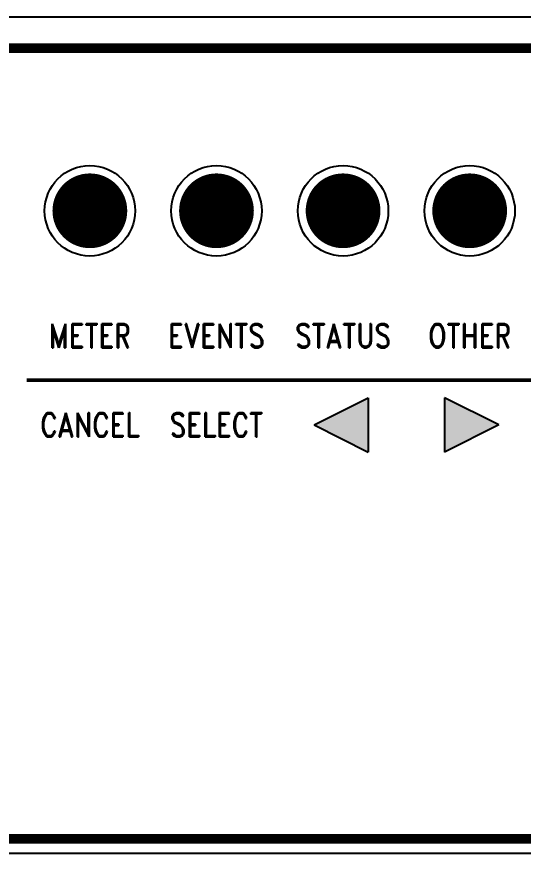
# Model space of a CAD drawing. Extents: x 2.2 to 21.2, y 6.6 to 10.5.
# Drawn here: x 9.472 to 11.572, y 7.02 to 10.49 of the extents above; entities that cross this region are included whole.
import ezdxf
from ezdxf.enums import TextEntityAlignment as Align

# ---------------------------------------------------------------- set-up
doc = ezdxf.new("R2010")
doc.units = 0
doc.header["$MEASUREMENT"] = 0
doc.layers.get('0').update_dxf_attribs({"linetype": 'CONTINUOUS'})
doc.styles.add('ROMAND', font='ROMAND', dxfattribs={"width": 0.875})

msp = doc.modelspace()

# ---------------------------------------------------------------- linework, layer by layer
at = {"extrusion": (0, 1, 0)}
msp.add_line((3.03, 10.49), (20.47, 10.49), dxfattribs=at)
at = {"linetype": 'CONTINUOUS'}
for p, q in [((10.7046, 8.7969), (10.9296, 8.9094)), ((10.9296, 8.9094), (10.9296, 8.6844)), ((11.4704, 8.7969), (11.2454, 8.9094)), ((11.2454, 8.9094), (11.2454, 8.6844)), ((10.7046, 8.7969), (10.9296, 8.6844)), ((11.4704, 8.7969), (11.2454, 8.6844))]:
    msp.add_line(p, q, dxfattribs=at)
msp.add_line((3.029, 7.02), (20.471, 7.02))
for points, const_width in [([(3.09, 10.36), (20.41, 10.36, -0.414214), (20.49, 10.28), (20.49, 7.16, -0.414214), (20.41, 7.08), (3.09, 7.08, -0.414214), (3.01, 7.16), (3.01, 10.28, -0.414214)], 0.04), ([(9.6975, 9.685, 1), (9.8525, 9.685, 1)], 0.155), ([(10.2225, 9.685, 1), (10.3775, 9.685, 1)], 0.155), ([(10.7475, 9.685, 1), (10.9025, 9.685, 1)], 0.155), ([(11.2725, 9.685, 1), (11.4275, 9.685, 1)], 0.155)]:
    msp.add_lwpolyline(points, format="xyb", close=True, dxfattribs=dict(const_width=const_width))
at = {"linetype": 'CONTINUOUS', "const_width": 0.015}
msp.add_lwpolyline([(13.1975, 8.9819), (9.5125, 8.9819)], dxfattribs=at)
for centre in [(9.775, 9.685), (10.3, 9.685), (10.825, 9.685), (11.35, 9.685)]:
    msp.add_circle(centre, 0.1875)
for points in [[(10.9296, 8.9094), (10.7046, 8.7969), (10.9296, 8.6844)], [(11.2454, 8.9094), (11.4704, 8.7969), (11.2454, 8.6844)]]:
    msp.add_solid(points)

# ---------------------------------------------------------------- texts
at = {"linetype": 'CONTINUOUS', "style": 'ROMAND', "width": 0.8}
for s, p in [('METER', (9.775, 9.1168)), ('EVENTS', (10.3, 9.1168)), ('STATUS', (10.825, 9.1168)), ('OTHER', (11.35, 9.1168)), ('CANCEL', (9.775, 8.747)), ('SELECT', (10.3, 8.747))]:
    msp.add_text(s, height=0.1, dxfattribs=at).set_placement(p, align=Align.CENTER)

doc.saveas('drawing.dxf')
